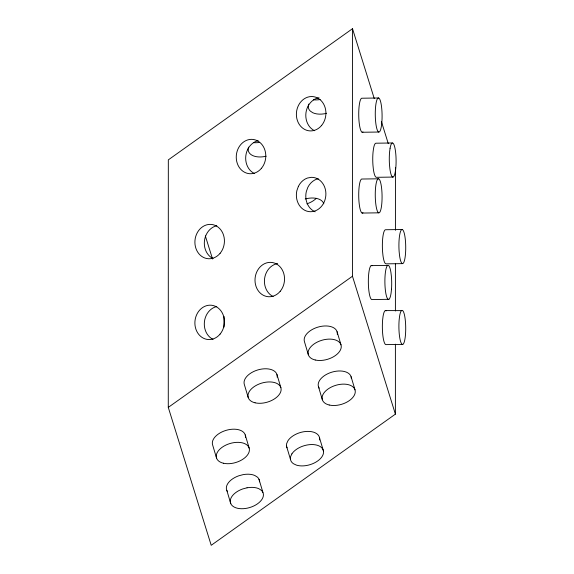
<?xml version="1.0" encoding="UTF-8"?>
<svg xmlns="http://www.w3.org/2000/svg" width="574" height="574" viewBox="0 0 574 574"><rect width="100%" height="100%" fill="white"/><g stroke="black" fill="none" stroke-linecap="round" stroke-linejoin="round"><path stroke-width="0.86" d="M395.4 344.178L395.393 414.134L211.21 545.3L168.282 407.397L168.326 159.866L352.508 28.7L374.234 98.506M223.989 327.101L223.996 316.374M395.393 414.134L352.465 276.23L352.508 28.7M395.407 310.993L395.414 263.466M395.421 230.282L395.429 167.5M168.282 407.397L352.465 276.23M326.556 113.25L324.389 113.788A17.227 10.031 -16.6 0 1 312.737 112.719L310.211 111.004A17.227 10.031 -16.6 0 1 308.74 104.073M318.319 178.823L316.826 179.095A17.227 14.737 -83.6 0 0 307.815 187.397L306.315 191.594A17.227 14.737 -83.6 0 0 315.162 211.806M378.682 97.996L362.137 98.219A17.055 3.401 89.2 0 0 358.757 116.35A17.055 3.401 89.2 0 0 363.012 131.97M362.129 132.257L378.675 132.034A17.055 3.401 89.2 0 0 381.631 107.482A17.055 3.401 89.2 0 0 375.726 105.537A17.055 3.401 89.2 0 0 378.675 132.034M392.394 142.983L375.855 143.206A17.055 3.401 89.2 0 0 373.538 148.451L373.057 152.045A17.055 3.401 89.2 0 0 372.942 165.018L373.351 169.093A17.055 3.401 89.2 0 0 376.436 177.309L392.982 177.079M378.668 178.801L362.122 179.023A17.055 3.401 89.2 0 0 358.743 197.147A17.055 3.401 89.2 0 0 363.005 212.767M362.122 213.054L378.661 212.832A17.055 3.401 89.2 0 0 381.617 188.279A17.055 3.401 89.2 0 0 375.712 186.335A17.055 3.401 89.2 0 0 378.661 212.832M402.022 229.521L385.484 229.744A17.055 3.401 89.2 0 0 382.571 251.556L382.98 255.631A17.055 3.401 89.2 0 0 385.183 263.358L386.072 263.846L402.611 263.624A17.055 3.401 89.2 0 0 405.675 244.725A17.055 3.401 89.2 0 0 401.441 229.844A17.055 3.401 89.2 0 0 399.117 251.333L399.526 255.408A17.055 3.401 89.2 0 0 401.721 263.136L402.611 263.624M371.163 265.626L387.701 265.403M388.885 299.312L372.339 299.535A17.055 3.401 89.2 0 1 368.343 282.2A17.055 3.401 89.2 0 1 372.052 265.726M402.761 344.386L386.216 344.608A17.055 3.401 89.2 0 1 382.607 320.113L383.052 316.396A17.055 3.401 89.2 0 1 385.305 310.584L402.74 310.634A17.055 3.401 89.2 0 1 405.639 332.081A17.055 3.401 89.2 0 1 401.291 343.288A17.055 3.401 89.2 0 1 399.152 319.883L399.597 316.174A17.055 3.401 89.2 0 1 401.85 310.355M385.305 310.584L386.194 310.857M381.387 121.487L388.275 143.622M205.341 235.9L212.538 259.01M351.087 376.716L355.012 389.875M337.074 331.707L340.999 344.859M318.441 386.596L322.358 399.755M308.346 354.739L304.428 341.58A17.055 9.93 -16.6 0 1 319.955 326.599A17.055 9.93 -16.6 0 1 337.282 334.326M319.567 437.976L323.492 451.135M276.955 374.521L280.88 387.68M286.526 446.17L290.451 459.322M248.226 397.552L244.302 384.401A17.055 9.93 -16.6 0 1 259.835 369.412A17.055 9.93 -16.6 0 1 277.163 377.14M258.996 479.283L262.921 492.435M245.242 434.934L249.159 448.086M226.852 490.49L230.777 503.649M216.513 457.966L212.588 444.814A17.055 9.93 -16.6 0 1 228.122 429.826A17.055 9.93 -16.6 0 1 245.45 437.553M316.339 198.317A17.227 10.031 -16.6 0 1 306.918 203.842M305.217 198.97A17.227 10.031 -16.6 0 1 323.822 203.799M266.157 156.221A17.227 10.031 -16.6 0 1 248.542 147.123M259.276 142.467A17.227 10.031 -16.6 0 1 253.392 142.61M314.552 130.721A17.227 14.737 -83.6 0 1 305.978 112.676A17.227 14.737 -83.6 0 1 319.022 97.745M254.433 173.542A17.227 14.737 -83.6 0 1 245.801 155.941A17.227 14.737 -83.6 0 1 258.128 140.709M213.054 339.37A17.227 14.737 -83.6 0 1 204.423 321.77A17.227 14.737 -83.6 0 1 216.757 306.538M273.174 296.55A17.227 14.737 -83.6 0 1 264.6 278.505A17.227 14.737 -83.6 0 1 277.651 263.574M213.069 258.565A17.227 14.737 -83.6 0 1 204.437 240.965A17.227 14.737 -83.6 0 1 216.771 225.74M320.141 99.539A17.227 10.031 -16.6 0 1 313.382 99.783M319.201 388.168A17.055 9.93 -16.6 0 1 331.815 372.174A17.055 9.93 -16.6 0 1 351.353 378.445M319.546 439.985A17.055 9.93 -16.6 0 0 307.449 431.39A17.055 9.93 -16.6 0 0 287.983 440.681L286.699 443.472A17.055 9.93 -16.6 0 0 287.043 447.82M227.526 491.631A17.055 9.93 -16.6 0 1 238.813 475.781L243.111 474.641A17.055 9.93 -16.6 0 1 254.791 475.48L257.389 477.116A17.055 9.93 -16.6 0 1 259.513 481.83M391.497 289.231L391.088 293.034A17.055 3.401 89.2 0 1 386.101 294.67A17.055 3.401 89.2 0 1 385.886 269.529A17.055 3.401 89.2 0 1 390.908 272.277L391.382 276.18A17.055 3.401 89.2 0 1 391.497 289.231M390.083 148.228L389.603 151.816A17.055 3.401 89.2 0 0 389.488 164.795L389.897 168.871A17.055 3.401 89.2 0 0 394.876 173.793A17.055 3.401 89.2 0 0 395.099 148.795A17.055 3.401 89.2 0 0 390.083 148.228M298.394 186.342L296.894 190.539A17.227 14.737 -83.6 0 0 308.468 211.541A17.227 14.737 -83.6 0 0 325.831 195.547A17.227 14.737 -83.6 0 0 311.23 177.337L307.406 178.04A17.227 14.737 -83.6 0 0 298.394 186.342M291.901 453.84L290.616 456.624A17.055 9.93 -16.6 0 0 293.422 463.713L296.363 465.105A17.055 9.93 -16.6 0 0 320.601 458.439A17.055 9.93 -16.6 0 0 315.198 444.793A17.055 9.93 -16.6 0 0 291.901 453.84M247.035 487.8L242.737 488.94A17.055 9.93 -16.6 0 0 231.193 504.424A17.055 9.93 -16.6 0 0 253.686 506.031A17.055 9.93 -16.6 0 0 261.306 490.275L258.709 488.639A17.055 9.93 -16.6 0 0 247.035 487.8M223.379 463.225A17.055 9.93 -16.6 0 0 249.367 450.712A17.055 9.93 -16.6 0 0 225.761 445.151A17.055 9.93 -16.6 0 0 223.379 463.225M329.225 405.014A17.055 9.93 -16.6 0 0 355.22 392.501A17.055 9.93 -16.6 0 0 331.607 386.933A17.055 9.93 -16.6 0 0 329.225 405.014M315.219 359.998A17.055 9.93 -16.6 0 0 341.207 347.485A17.055 9.93 -16.6 0 0 317.594 341.917A17.055 9.93 -16.6 0 0 315.219 359.998M255.093 402.812A17.055 9.93 -16.6 0 0 281.081 390.298A17.055 9.93 -16.6 0 0 257.475 384.738A17.055 9.93 -16.6 0 0 255.093 402.812M220.1 253.306A17.227 14.737 -83.6 0 0 213.485 224.814A17.227 14.737 -83.6 0 0 195.397 246.59A17.227 14.737 -83.6 0 0 220.1 253.306M220.086 334.104A17.227 14.737 -83.6 0 0 213.471 305.612A17.227 14.737 -83.6 0 0 195.382 327.395A17.227 14.737 -83.6 0 0 220.086 334.104M321.584 125.462A17.227 14.737 -83.6 0 0 314.968 96.97A17.227 14.737 -83.6 0 0 296.88 118.746A17.227 14.737 -83.6 0 0 321.584 125.462M261.464 168.275A17.227 14.737 -83.6 0 0 254.849 139.783A17.227 14.737 -83.6 0 0 236.753 161.567A17.227 14.737 -83.6 0 0 261.464 168.275M280.212 291.291A17.227 14.737 -83.6 0 0 273.597 262.799A17.227 14.737 -83.6 0 0 255.502 284.575A17.227 14.737 -83.6 0 0 280.212 291.291"/></g></svg>
